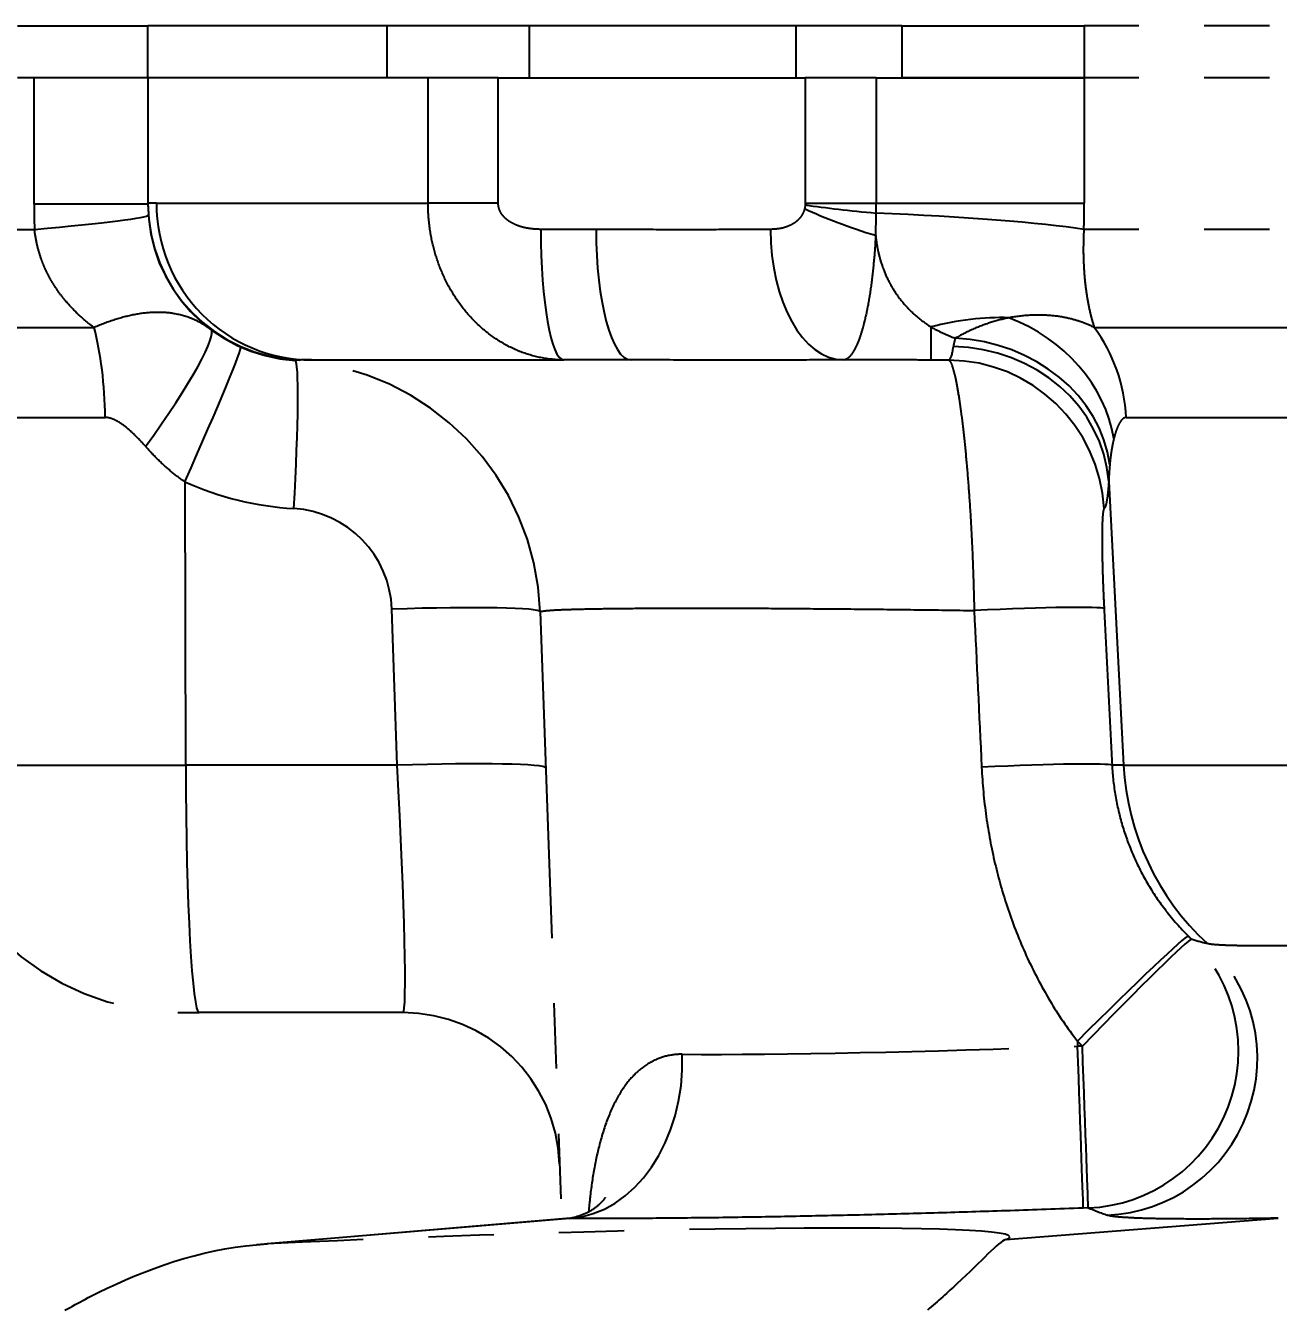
# Model space of a CAD drawing. Header units: inches. Extents: x 0 to 77285, y -118 to 40065.
# Drawn here: x 69320.88 to 69344.86, y 25520.23 to 25544.83 of the extents above; entities that cross this region are included whole.
import ezdxf

# ---------------------------------------------------------------- set-up
doc = ezdxf.new("R2010")
doc.units = ezdxf.units.IN
doc.header["$LTSCALE"] = 5
doc.header["$MEASUREMENT"] = 0
doc.linetypes.add('PHANTOM', pattern=[2.5, 1.25, -0.25, 0.25, -0.25, 0.25, -0.25])
doc.layers.add('66', color=6, linetype='PHANTOM')
doc.styles.add('SCI', font='')
doc.styles.get('SCI').set_extended_font_data('Gulim')
doc.dimstyles.new('SCH', dxfattribs={"dimtxt": 2.5, "dimasz": 2, "dimexe": 1.25, "dimexo": 0.625, "dimtad": 1, "dimdec": 8, "dimtxsty": 'SCI', "dimcen": 2.5, "dimclrd": 4, "dimclre": 4, "dimclrt": 7, "dimadec": 8, "dimazin": 2, "dimtfac": 1, "dimtdec": 8, "dimtmove": 0, "dimatfit": 3, "dimfxl": 1, "dimarcsym": 0})

# ---------------------------------------------------------------- blocks, each defined once
blk = doc.blocks.new('A$C70e98cdd')
for p, q in [((-148.499, 135.1), (-145.999, 135.1)), ((-141.419, 135.1), (-145.999, 135.1)), ((-145.999, 134.1), (-145.999, 135.1)), ((-138.697, 135.1), (-141.419, 135.1)), ((-141.419, 134.1), (-141.419, 135.1)), ((-133.595, 135.1), (-138.697, 135.1)), ((-138.697, 134.1), (-138.697, 135.1)), ((-131.569, 135.1), (-133.595, 135.1)), ((-133.595, 135.1), (-133.595, 134.1)), ((-131.569, 135.1), (-128.078, 135.1)), ((-131.569, 135.1), (-131.569, 134.1)), ((-117.032, 135.1), (-128.078, 135.1)), ((-128.078, 135.1), (-128.078, 134.1)), ((-145.999, 134.1), (-148.499, 134.1)), ((-148.18, 131.685), (-148.18, 134.1)), ((-140.638, 134.1), (-145.999, 134.1)), ((-145.999, 134.1), (-145.999, 131.695)), ((-141.419, 134.1), (-145.999, 134.1)), ((-139.294, 134.1), (-140.638, 134.1)), ((-140.638, 131.7), (-140.638, 134.1)), ((-139.294, 134.1), (-133.417, 134.1)), ((-139.294, 131.7), (-139.294, 134.1)), ((-132.058, 134.1), (-133.417, 134.1)), ((-133.417, 134.1), (-133.417, 131.699)), ((-132.058, 134.1), (-128.078, 134.1)), ((-132.058, 134.1), (-132.058, 131.699)), ((-128.078, 134.1), (-131.569, 134.1)), ((-117.032, 134.1), (-128.078, 134.1)), ((-128.078, 134.1), (-128.078, 131.699)), ((-117.032, 134.1), (-128.078, 134.1)), ((-145.999, 131.685), (-148.18, 131.685)), ((-145.999, 131.695), (-145.999, 131.685)), ((-145.837, 131.7), (-140.638, 131.7)), ((-139.294, 131.7), (-140.638, 131.7)), ((-133.417, 131.699), (-132.058, 131.699)), ((-132.058, 131.699), (-128.078, 131.699)), ((-151.999, 131.2), (-148.17, 131.2)), ((-137.421, 131.2), (-138.478, 131.2)), ((-117.032, 131.2), (-128.083, 131.2)), ((-151.337, 129.32), (-147.028, 129.32)), ((-131.012, 129.33), (-131.016, 128.697)), ((-127.885, 129.32), (-116.978, 129.32)), ((-142.87, 128.7), (-138.039, 128.7)), ((-136.752, 128.7), (-138.039, 128.7)), ((-150.679, 127.597), (-146.817, 127.597)), ((-127.274, 127.597), (-117.499, 127.597)), ((-145.292, 126.365), (-145.278, 120.938)), ((-127.607, 126.373), (-127.322, 120.938)), ((-141.226, 120.938), (-141.331, 123.927)), ((-138.489, 123.875), (-138.083, 112.25)), ((-150.33, 120.938), (-145.278, 120.938)), ((-141.226, 120.938), (-145.278, 120.938)), ((-127.322, 120.938), (-127.544, 120.938)), ((-127.322, 120.938), (-117.641, 120.938)), ((-145.337, 116.2), (-145.016, 116.2)), ((-141.118, 116.2), (-145.016, 116.2)), ((-128.208, 115.656), (-128.205, 115.557)), ((-128.112, 115.561), (-128.205, 115.557)), ((-128.001, 112.46), (-128.094, 112.457)), ((-137.985, 112.259), (-143.92, 111.757)), ((-137.929, 112.26), (-143.718, 111.77)), ((-129.577, 111.856), (-124.362, 112.264))]:
    blk.add_line(p, q)
for centre, radius, start, end in [((-142.999, 131.685), 3, 180, 266.5041), ((-143.486, 123.7), 5, 2, 86.5041), ((-145.337, 121.2), 5, 183, 270), ((-141.118, 113.2), 3, 2, 90)]:
    blk.add_arc(centre, radius, start, end)
for centre, major_axis, ratio, start_param, end_param in [((-139.449, 131.685), (0, 9.795), 0.891406, 1.570825, 1.62037), ((-142.999, 131.695), (-3, 0), 0.999983, 0, 1.537085), ((-142.87, 131.7), (0, -3), 0.989252, 4.712369, 6.283166), ((-131.879, 131.667), (-2.49, 0.22), 0.068696, 0.910596, 1.503186), ((-133.368, 131.699), (0, -2.393), 0.547253, 1.492362, 1.570775), ((-133.712, 131.699), (0, -11.393), 0.494591, 1.527005, 1.570807), ((-149.982, 131.2), (3.99, 0.277), 0.035194, 5.181312, 6.283185), ((-131.893, 131.597), (-2.397, 0.71), 0.216187, 0.940517, 1.561224), ((-132.429, 131.2), (4.997, -0.186), 0.065129, 0.518389, 1.499766), ((-138.039, 131.2), (0, -2.5), 0.175699, 4.712389, 6.283185), ((-136.752, 131.2), (0, -2.5), 0.267575, 4.712389, 6.283185), ((-132.688, 131.2), (0.001, -2.5), 0.55787, 4.712151, 6.281845), ((-131.035, 125.388), (4.099, 2.864), 0.723025, 0.766071, 1.098055), ((-130.428, 127.035), (2.779, -1.13), 0.877731, 0.492234, 1.599726), ((-147.776, 127.44), (0, -3), 0.320132, 1.623156, 2.247974), ((-146.597, 126.884), (1.799, 2.401), 0.11772, 4.865599, 6.283181), ((-130.057, 127.44), (0, -3), 0.928792, 1.623204, 2.248025), ((-145.449, 126.208), (1.225, 2.738), 0.026393, 4.781563, 6.283185), ((-131.01, 131.664), (0.333, -2.97), 0.103907, 0.02856, 0.410757), ((-130.599, 126.216), (2.994, -0.194), 0.912518, 0.128124, 1.624252), ((-130.561, 126.537), (2.964, -0.466), 0.856764, 0.242194, 1.699396), ((-143.364, 125.696), (0.183, 2.994), 0.049051, 4.767843, 6.283185), ((-137.242, 127.444), (-2.122, -2.121), 0.000074, 4.079641, 4.07965), ((-128.403, 128.149), (-40.796, 0.184), 0.013177, 4.768033, 4.776553), ((-130.687, 125.698), (1.878, -2.339), 0.997927, 0.947771, 2.458102), ((-142.853, 131.79), (5.851, -1.206), 0.995497, 4.493918, 4.855268), ((-143.33, 123.857), (-1.318, -1.505), 0.999828, 2.325301, 3.799948), ((-141.488, 123.77), (2.998, 0.105), 0.050554, 0, 1.516711), ((-130.688, 123.781), (2.996, 0.152), 0.032148, 0.052315, 1.399683), ((-145.016, 121.2), (0, -5), 0.052336, 4.764749, 6.283185), ((-141.383, 120.781), (2.998, 0.105), 0.050554, 0, 1.516711), ((-141.398, 121.2), (-0.28, 5), 0.031304, 3.139842, 4.658279), ((-130.536, 120.781), (2.996, 0.152), 0.032209, 0.052315, 1.403396), ((-122.336, 121.2), (0, 5), 0.99863, 1.623156, 2.39694), ((-128.208, 115.551), (2.125, 2.118), 0.024725, 0.037078, 1.546156), ((-128.112, 115.456), (2.089, 2.154), 0.024304, 0.036447, 1.545741), ((-128.112, 115.456), (-1.083, -2.798), 0.995642, 0.408069, 2.740279), ((3755.356, 369.735), (-3892.097, -245.497), 0.025765, 0.07261, 0.073666), ((-127.75, 115.317), (1.063, 2.805), 0.995493, 3.542466, 5.899863), ((-138.04, 115.255), (-0.018, -3), 0.757351, 0.056702, 1.624492), ((-128.206, 115.934), (-9.993, -0.377), 0.037646, 0.71073, 1.569483), ((-128.205, 115.453), (0.111, -2.998), 0.001292, 0.037016, 1.605679), ((-128.112, 115.456), (0.111, -2.998), 0.001292, 0.037015, 1.605681), ((2232.869, 207.909), (-2369.855, -88.26), 0.037023, 0.085738, 0.087475), ((-140.499, 111.5), (-11, -0.408), 0.037007, 3.020601, 5.008052)]:
    blk.add_ellipse(centre, major_axis=major_axis, ratio=ratio, start_param=start_param, end_param=end_param)
for points, knots in [([(-145.837, 131.7), (-145.872, 131.7), (-145.901, 131.7), (-145.924, 131.7), (-145.948, 131.699), (-145.966, 131.699), (-145.978, 131.698), (-145.991, 131.698), (-145.999, 131.697), (-145.999, 131.695)], [0.0000002, 0.0000002, 0.0000002, 0.0000002, 0.3333333, 0.3333333, 0.3333333, 0.6666667, 0.6666667, 0.6666667, 1, 1, 1, 1]), ([(-139.223, 131.486), (-139.238, 131.508), (-139.251, 131.53), (-139.261, 131.552), (-139.271, 131.574), (-139.279, 131.597), (-139.284, 131.621), (-139.29, 131.645), (-139.294, 131.672), (-139.294, 131.7)], [0.7, 0.7, 0.7, 0.7, 0.8, 0.8, 0.8, 0.9, 0.9, 0.9, 1, 1, 1, 1]), ([(-133.418, 131.667), (-133.419, 131.659), (-133.42, 131.644), (-133.424, 131.62), (-133.428, 131.605), (-133.429, 131.597)], [0.0000875, 0.0000875, 0.0000875, 0.0000875, 0.3333333, 0.6666667, 0.9998957, 0.9998957, 0.9998957, 0.9998957]), ([(-139.089, 131.357), (-139.118, 131.376), (-139.143, 131.397), (-139.165, 131.419), (-139.187, 131.441), (-139.207, 131.464), (-139.223, 131.486)], [0.5, 0.5, 0.5, 0.5, 0.6, 0.6, 0.6, 0.7, 0.7, 0.7, 0.7]), ([(-133.429, 131.597), (-133.436, 131.569), (-133.445, 131.543), (-133.457, 131.518), (-133.469, 131.492), (-133.483, 131.467), (-133.5, 131.443)], [0, 0, 0, 0, 0.125, 0.125, 0.125, 0.25, 0.25, 0.25, 0.25]), ([(-138.766, 131.227), (-138.809, 131.236), (-138.851, 131.247), (-138.889, 131.26), (-138.928, 131.273), (-138.964, 131.287), (-138.997, 131.304)], [0.2, 0.2, 0.2, 0.2, 0.3, 0.3, 0.3, 0.4, 0.4, 0.4, 0.4]), ([(-134.833, 131.196), (-135.088, 131.194), (-135.344, 131.192), (-135.621, 131.192), (-135.897, 131.192), (-136.194, 131.193), (-136.496, 131.195)], [0.25, 0.25, 0.25, 0.25, 0.5, 0.5, 0.5, 0.75, 0.75, 0.75, 0.75]), ([(-133.828, 131.231), (-133.865, 131.221), (-133.906, 131.213), (-133.948, 131.208), (-133.991, 131.203), (-134.036, 131.2), (-134.083, 131.2)], [0.75, 0.75, 0.75, 0.75, 0.875, 0.875, 0.875, 1, 1, 1, 1]), ([(-128.083, 131.2), (-128.09, 131.088), (-128.093, 130.977), (-128.094, 130.867), (-128.095, 130.758), (-128.093, 130.65), (-128.088, 130.542)], [0, 0, 0, 0, 0.1666667, 0.1666667, 0.1666667, 0.3333333, 0.3333333, 0.3333333, 0.3333333]), ([(-132.069, 131.085), (-132.077, 130.923), (-132.088, 130.764), (-132.102, 130.61), (-132.116, 130.456), (-132.132, 130.307), (-132.151, 130.165)], [0, 0, 0, 0, 0.125, 0.125, 0.125, 0.25, 0.25, 0.25, 0.25]), ([(-146.238, 129.57), (-146.365, 129.547), (-146.496, 129.514), (-146.628, 129.472), (-146.761, 129.429), (-146.894, 129.379), (-147.028, 129.32)], [0.6666667, 0.6666667, 0.6666667, 0.6666667, 0.8333333, 0.8333333, 0.8333333, 1, 1, 1, 1]), ([(-145.498, 129.585), (-145.619, 129.606), (-145.743, 129.613), (-145.867, 129.61), (-145.99, 129.607), (-146.112, 129.593), (-146.238, 129.57)], [0.3333333, 0.3333333, 0.3333333, 0.3333333, 0.5, 0.5, 0.5, 0.6666667, 0.6666667, 0.6666667, 0.6666667]), ([(-132.293, 129.402), (-132.299, 129.377), (-132.306, 129.353), (-132.312, 129.329), (-132.334, 129.249), (-132.357, 129.176), (-132.381, 129.11)], [0.5, 0.5, 0.5, 0.5, 0.5285943, 0.5285943, 0.5285943, 0.625, 0.625, 0.625, 0.625]), ([(-128.429, 129.507), (-128.532, 129.528), (-128.641, 129.544), (-128.756, 129.552), (-128.871, 129.56), (-128.992, 129.561), (-129.119, 129.554)], [0.4, 0.4, 0.4, 0.4, 0.6, 0.6, 0.6, 0.8, 0.8, 0.8, 0.8]), ([(-143.1, 128.697), (-143.119, 128.696), (-143.151, 128.694), (-143.177, 128.691), (-143.181, 128.691), (-143.181, 128.691)], [0, 0, 0, 0, 0.3333333, 0.6666667, 0.9999998, 0.9999998, 0.9999998, 0.9999998]), ([(-134.609, 128.695), (-134.95, 128.694), (-135.311, 128.695), (-135.67, 128.697), (-136.029, 128.698), (-136.385, 128.7), (-136.752, 128.7)], [0.5, 0.5, 0.5, 0.5, 0.75, 0.75, 0.75, 1, 1, 1, 1]), ([(-132.689, 128.7), (-132.999, 128.7), (-133.314, 128.698), (-133.631, 128.697), (-133.949, 128.696), (-134.269, 128.695), (-134.609, 128.695)], [0.0000004, 0.0000004, 0.0000004, 0.0000004, 0.25, 0.25, 0.25, 0.5, 0.5, 0.5, 0.5]), ([(-130.463, 127.895), (-130.445, 127.775), (-130.427, 127.642), (-130.409, 127.498), (-130.392, 127.354), (-130.375, 127.2), (-130.358, 127.035), (-130.342, 126.87), (-130.326, 126.694), (-130.311, 126.512), (-130.296, 126.33), (-130.282, 126.141), (-130.269, 125.942)], [0.3636364, 0.3636364, 0.3636364, 0.3636364, 0.4545455, 0.4545455, 0.4545455, 0.5454545, 0.5454545, 0.5454545, 0.6363636, 0.6363636, 0.6363636, 0.7272727, 0.7272727, 0.7272727, 0.7272727]), ([(-146.35, 127.352), (-146.397, 127.393), (-146.443, 127.429), (-146.485, 127.46), (-146.528, 127.49), (-146.567, 127.515), (-146.606, 127.535)], [0.3333333, 0.3333333, 0.3333333, 0.3333333, 0.5, 0.5, 0.5, 0.6666667, 0.6666667, 0.6666667, 0.6666667]), ([(-127.322, 127.583), (-127.338, 127.573), (-127.354, 127.558), (-127.37, 127.537), (-127.386, 127.517), (-127.403, 127.49), (-127.419, 127.458)], [0.2, 0.2, 0.2, 0.2, 0.4, 0.4, 0.4, 0.6, 0.6, 0.6, 0.6]), ([(-145.292, 126.365), (-145.379, 126.425), (-145.55, 126.553), (-145.8, 126.778), (-145.963, 126.95), (-146.043, 127.041)], [0.0000025, 0.0000025, 0.0000025, 0.0000025, 0.3333333, 0.6666667, 0.9999997, 0.9999997, 0.9999997, 0.9999997]), ([(-127.708, 125.826), (-127.712, 125.81), (-127.716, 125.789), (-127.719, 125.762), (-127.722, 125.735), (-127.724, 125.702), (-127.727, 125.664), (-127.729, 125.626), (-127.731, 125.583), (-127.732, 125.535), (-127.734, 125.487), (-127.735, 125.434), (-127.735, 125.376)], [0.0909091, 0.0909091, 0.0909091, 0.0909091, 0.1818182, 0.1818182, 0.1818182, 0.2727273, 0.2727273, 0.2727273, 0.3636364, 0.3636364, 0.3636364, 0.4545455, 0.4545455, 0.4545455, 0.4545455]), ([(-130.232, 125.31), (-130.221, 125.089), (-130.211, 124.859), (-130.203, 124.623), (-130.195, 124.387), (-130.188, 124.146), (-130.183, 123.901)], [0.8181818, 0.8181818, 0.8181818, 0.8181818, 0.9090909, 0.9090909, 0.9090909, 1, 1, 1, 1]), ([(-127.733, 124.982), (-127.732, 124.909), (-127.73, 124.834), (-127.728, 124.754), (-127.726, 124.674), (-127.724, 124.589), (-127.721, 124.501)], [0.6363636, 0.6363636, 0.6363636, 0.6363636, 0.7272727, 0.7272727, 0.7272727, 0.8181818, 0.8181818, 0.8181818, 0.8181818]), ([(-138.258, 123.908), (-138.182, 123.913), (-138.086, 123.917), (-137.972, 123.921), (-137.859, 123.925), (-137.727, 123.928), (-137.577, 123.931)], [0.1538462, 0.1538462, 0.1538462, 0.1538462, 0.2307692, 0.2307692, 0.2307692, 0.3076923, 0.3076923, 0.3076923, 0.3076923]), ([(-137.078, 123.939), (-136.895, 123.941), (-136.696, 123.943), (-136.482, 123.944), (-136.268, 123.945), (-136.038, 123.946), (-135.795, 123.947), (-135.552, 123.947), (-135.294, 123.947), (-135.024, 123.946), (-134.754, 123.945), (-134.472, 123.944), (-134.177, 123.943)], [0.3846154, 0.3846154, 0.3846154, 0.3846154, 0.4615385, 0.4615385, 0.4615385, 0.5384615, 0.5384615, 0.5384615, 0.6153846, 0.6153846, 0.6153846, 0.6923077, 0.6923077, 0.6923077, 0.6923077]), ([(-134.177, 123.943), (-133.883, 123.941), (-133.576, 123.939), (-133.262, 123.936), (-132.948, 123.934), (-132.627, 123.931), (-132.295, 123.928)], [0.6923077, 0.6923077, 0.6923077, 0.6923077, 0.7692308, 0.7692308, 0.7692308, 0.8461538, 0.8461538, 0.8461538, 0.8461538]), ([(-132.295, 123.928), (-131.964, 123.924), (-131.622, 123.92), (-131.27, 123.916), (-130.917, 123.912), (-130.554, 123.907), (-130.183, 123.901)], [0.8461538, 0.8461538, 0.8461538, 0.8461538, 0.9230769, 0.9230769, 0.9230769, 1, 1, 1, 1]), ([(-129.953, 119.958), (-129.91, 119.651), (-129.854, 119.353), (-129.785, 119.058), (-129.716, 118.763), (-129.633, 118.472), (-129.534, 118.177)], [0.1666667, 0.1666667, 0.1666667, 0.1666667, 0.3333333, 0.3333333, 0.3333333, 0.5, 0.5, 0.5, 0.5]), ([(-128.208, 115.656), (-128.193, 115.64), (-128.161, 115.608), (-128.128, 115.576), (-128.112, 115.561)], [0, 0, 0, 0, 0.5, 0.9995465, 0.9995465, 0.9995465, 0.9995465]), ([(-136.385, 115.245), (-136.481, 115.19), (-136.575, 115.121), (-136.664, 115.035), (-136.753, 114.949), (-136.838, 114.847), (-136.917, 114.727)], [0.1666667, 0.1666667, 0.1666667, 0.1666667, 0.25, 0.25, 0.25, 0.3333333, 0.3333333, 0.3333333, 0.3333333]), ([(-137.984, 112.259), (-137.846, 112.27), (-137.654, 112.33), (-137.43, 112.468), (-137.364, 112.522), (-137.272, 112.616), (-137.246, 112.654), (-137.239, 112.665), (-137.239, 112.666), (-137.239, 112.666)], [0, 0, 0, 0, 0.1279099, 0.1279099, 0.1956233, 0.1956233, 0.2636713, 0.2636713, 0.2743785, 0.2743785, 0.2743785, 0.2743785]), ([(-135.673, 112.267), (-136.073, 112.262), (-136.47, 112.26), (-136.848, 112.258), (-137.226, 112.257), (-137.586, 112.258), (-137.929, 112.26)], [0.75, 0.75, 0.75, 0.75, 0.875, 0.875, 0.875, 1, 1, 1, 1]), ([(-133.293, 112.305), (-133.692, 112.296), (-134.079, 112.289), (-134.475, 112.283), (-134.87, 112.276), (-135.273, 112.271), (-135.673, 112.267)], [0.5, 0.5, 0.5, 0.5, 0.625, 0.625, 0.625, 0.75, 0.75, 0.75, 0.75]), ([(-129.492, 112.408), (-129.939, 112.393), (-130.364, 112.38), (-130.791, 112.367), (-131.217, 112.355), (-131.644, 112.343), (-132.063, 112.333), (-132.483, 112.322), (-132.894, 112.313), (-133.293, 112.305)], [0.125, 0.125, 0.125, 0.125, 0.25, 0.25, 0.25, 0.375, 0.375, 0.375, 0.5, 0.5, 0.5, 0.5]), ([(-126.342, 112.25), (-126.522, 112.252), (-126.686, 112.254), (-126.834, 112.258), (-126.981, 112.262), (-127.112, 112.267), (-127.223, 112.273)], [0.4285714, 0.4285714, 0.4285714, 0.4285714, 0.5714286, 0.5714286, 0.5714286, 0.7142857, 0.7142857, 0.7142857, 0.7142857]), ([(-147.588, 110.5), (-147.331, 110.647), (-147.061, 110.789), (-145.853, 111.363), (-144.81, 111.718), (-143.718, 111.77)], [-1.8697048, -1.8697048, -1.8697048, -1.8697048, -1.7662637, -1.7662637, -1.4234965, -1.4234965, -1.4234965, -1.4234965]), ([(-129.577, 111.856), (-129.578, 111.856), (-129.578, 111.856), (-129.716, 111.806), (-130.037, 111.45), (-130.686, 110.847), (-130.876, 110.677), (-131.08, 110.5)], [-0.6909989, -0.6909989, -0.6909989, -0.6909989, -0.6900466, -0.6900466, -0.3450233, -0.3450233, -0.2222562, -0.2222562, -0.2222562, -0.2222562])]:
    blk.add_open_spline(points, degree=3, knots=knots)
for points in [[(-140.605, 131.225), (-140.626, 131.372), (-140.638, 131.532), (-140.638, 131.7)], [(-133.417, 131.688), (-133.417, 131.685), (-133.418, 131.681), (-133.418, 131.678)], [(-133.418, 131.678), (-133.418, 131.674), (-133.418, 131.671), (-133.418, 131.667)], [(-133.417, 131.699), (-133.417, 131.695), (-133.417, 131.692), (-133.417, 131.688)], [(-133.559, 131.376), (-133.581, 131.354), (-133.606, 131.335), (-133.633, 131.317)], [(-133.5, 131.443), (-133.517, 131.42), (-133.537, 131.397), (-133.559, 131.376)], [(-132.067, 131.369), (-132.068, 131.322), (-132.069, 131.274), (-132.07, 131.227)], [(-132.062, 131.511), (-132.065, 131.464), (-132.066, 131.416), (-132.067, 131.369)], [(-148.124, 130.92), (-148.145, 131.013), (-148.16, 131.107), (-148.17, 131.2)], [(-140.522, 130.813), (-140.557, 130.946), (-140.585, 131.079), (-140.605, 131.225)], [(-138.997, 131.304), (-139.031, 131.32), (-139.061, 131.338), (-139.089, 131.357)], [(-138.63, 131.207), (-138.678, 131.212), (-138.723, 131.219), (-138.766, 131.227)], [(-138.478, 131.2), (-138.532, 131.2), (-138.583, 131.203), (-138.63, 131.207)], [(-136.496, 131.195), (-136.798, 131.197), (-137.105, 131.2), (-137.421, 131.2)], [(-134.083, 131.2), (-134.326, 131.2), (-134.578, 131.198), (-134.833, 131.196)], [(-133.723, 131.268), (-133.755, 131.254), (-133.79, 131.241), (-133.828, 131.231)], [(-133.633, 131.317), (-133.661, 131.298), (-133.69, 131.282), (-133.723, 131.268)], [(-132.07, 131.227), (-132.07, 131.208), (-132.07, 131.19), (-132.07, 131.171)], [(-132.07, 131.171), (-132.07, 131.143), (-132.07, 131.114), (-132.069, 131.085)], [(-148.112, 130.869), (-148.116, 130.886), (-148.12, 130.903), (-148.124, 130.92)], [(-132.069, 131.085), (-132.062, 131.003), (-132.051, 130.92), (-132.035, 130.838)], [(-148.044, 130.643), (-148.07, 130.717), (-148.093, 130.793), (-148.112, 130.869)], [(-148.006, 130.541), (-148.019, 130.575), (-148.032, 130.609), (-148.044, 130.643)], [(-140.387, 130.416), (-140.442, 130.55), (-140.486, 130.681), (-140.522, 130.813)], [(-132.035, 130.838), (-132.03, 130.814), (-132.026, 130.791), (-132.02, 130.767)], [(-132.02, 130.767), (-132.001, 130.681), (-131.977, 130.594), (-131.947, 130.509)], [(-147.929, 130.37), (-147.957, 130.427), (-147.983, 130.484), (-148.006, 130.541)], [(-140.187, 130.014), (-140.264, 130.144), (-140.332, 130.282), (-140.387, 130.416)], [(-131.947, 130.509), (-131.941, 130.49), (-131.934, 130.471), (-131.928, 130.453)], [(-131.928, 130.453), (-131.894, 130.363), (-131.854, 130.274), (-131.808, 130.187)], [(-128.088, 130.542), (-128.087, 130.537), (-128.087, 130.531), (-128.087, 130.526)], [(-128.087, 130.526), (-128.082, 130.424), (-128.075, 130.321), (-128.065, 130.22)], [(-147.85, 130.221), (-147.879, 130.271), (-147.905, 130.32), (-147.929, 130.37)], [(-147.777, 130.102), (-147.803, 130.142), (-147.827, 130.181), (-147.85, 130.221)], [(-132.151, 130.165), (-132.17, 130.022), (-132.191, 129.885), (-132.215, 129.757)], [(-131.808, 130.187), (-131.801, 130.174), (-131.794, 130.16), (-131.787, 130.147)], [(-131.787, 130.147), (-131.736, 130.056), (-131.678, 129.966), (-131.612, 129.879)], [(-128.065, 130.22), (-128.064, 130.212), (-128.063, 130.205), (-128.062, 130.197)], [(-128.062, 130.197), (-128.052, 130.098), (-128.039, 130.001), (-128.024, 129.906)], [(-147.638, 129.906), (-147.689, 129.971), (-147.735, 130.036), (-147.777, 130.102)], [(-147.581, 129.835), (-147.601, 129.859), (-147.62, 129.883), (-147.638, 129.906)], [(-139.929, 129.642), (-140.024, 129.758), (-140.11, 129.883), (-140.187, 130.014)], [(-128.024, 129.906), (-128.022, 129.896), (-128.02, 129.886), (-128.019, 129.876)], [(-147.355, 129.594), (-147.438, 129.673), (-147.513, 129.754), (-147.581, 129.835)], [(-139.621, 129.321), (-139.731, 129.419), (-139.834, 129.527), (-139.929, 129.642)], [(-132.215, 129.757), (-132.239, 129.629), (-132.265, 129.51), (-132.293, 129.402)], [(-131.612, 129.879), (-131.605, 129.871), (-131.599, 129.862), (-131.592, 129.854)], [(-131.592, 129.854), (-131.521, 129.763), (-131.44, 129.675), (-131.349, 129.591)], [(-128.019, 129.876), (-128.003, 129.783), (-127.985, 129.693), (-127.964, 129.604)], [(-147.332, 129.572), (-147.34, 129.579), (-147.348, 129.587), (-147.355, 129.594)], [(-147.028, 129.32), (-147.139, 129.401), (-147.24, 129.486), (-147.332, 129.572)], [(-145.141, 129.482), (-145.258, 129.531), (-145.376, 129.565), (-145.498, 129.585)], [(-144.798, 129.285), (-144.91, 129.368), (-145.024, 129.433), (-145.141, 129.482)], [(-131.349, 129.591), (-131.345, 129.587), (-131.341, 129.583), (-131.336, 129.579)], [(-131.336, 129.579), (-131.24, 129.491), (-131.132, 129.408), (-131.012, 129.33)], [(-129.871, 129.415), (-129.988, 129.378), (-130.102, 129.334), (-130.215, 129.284)], [(-129.517, 129.506), (-129.636, 129.482), (-129.755, 129.452), (-129.871, 129.415)], [(-129.119, 129.554), (-129.247, 129.547), (-129.38, 129.532), (-129.517, 129.506)], [(-128.162, 129.436), (-128.246, 129.464), (-128.335, 129.488), (-128.429, 129.507)], [(-128.139, 129.428), (-128.147, 129.431), (-128.155, 129.433), (-128.162, 129.436)], [(-127.885, 129.32), (-127.964, 129.36), (-128.049, 129.397), (-128.139, 129.428)], [(-127.964, 129.604), (-127.961, 129.592), (-127.959, 129.58), (-127.956, 129.568)], [(-127.956, 129.568), (-127.935, 129.483), (-127.911, 129.4), (-127.885, 129.32)], [(-139.271, 129.059), (-139.394, 129.136), (-139.511, 129.224), (-139.621, 129.321)], [(-131.012, 129.33), (-130.932, 129.287), (-130.853, 129.248), (-130.775, 129.212)], [(-130.775, 129.212), (-130.697, 129.177), (-130.62, 129.144), (-130.545, 129.115)], [(-130.215, 129.284), (-130.327, 129.234), (-130.438, 129.177), (-130.545, 129.115)], [(-138.885, 128.864), (-139.018, 128.917), (-139.148, 128.983), (-139.271, 129.059)], [(-132.381, 129.11), (-132.412, 129.024), (-132.445, 128.949), (-132.479, 128.888)], [(-130.574, 129.003), (-130.578, 128.986), (-130.58, 128.97), (-130.582, 128.954)], [(-130.562, 129.057), (-130.567, 129.038), (-130.571, 129.02), (-130.574, 129.003)], [(-130.545, 129.115), (-130.552, 129.095), (-130.557, 129.075), (-130.562, 129.057)], [(-142.87, 128.7), (-142.907, 128.7), (-142.974, 128.7), (-143.048, 128.699), (-143.086, 128.698), (-143.1, 128.697)], [(-138.476, 128.743), (-138.618, 128.771), (-138.753, 128.811), (-138.885, 128.864)], [(-138.039, 128.7), (-138.188, 128.7), (-138.335, 128.715), (-138.476, 128.743)], [(-132.582, 128.749), (-132.617, 128.717), (-132.653, 128.7), (-132.689, 128.7)], [(-131.016, 128.697), (-131.197, 128.698), (-131.563, 128.699), (-132.093, 128.7), (-132.487, 128.7), (-132.689, 128.7)], [(-132.479, 128.888), (-132.512, 128.828), (-132.547, 128.78), (-132.582, 128.749)], [(-130.669, 128.696), (-130.653, 128.686), (-130.637, 128.661), (-130.62, 128.622)], [(-130.62, 128.622), (-130.604, 128.582), (-130.587, 128.53), (-130.57, 128.462)], [(-130.57, 128.462), (-130.552, 128.395), (-130.535, 128.313), (-130.517, 128.218)], [(-130.517, 128.218), (-130.499, 128.123), (-130.481, 128.016), (-130.463, 127.895)], [(-146.717, 127.582), (-146.753, 127.592), (-146.786, 127.597), (-146.817, 127.597)], [(-146.606, 127.535), (-146.644, 127.556), (-146.682, 127.571), (-146.717, 127.582)], [(-127.419, 127.458), (-127.435, 127.425), (-127.451, 127.387), (-127.466, 127.343)], [(-127.274, 127.597), (-127.29, 127.597), (-127.306, 127.593), (-127.322, 127.583)], [(-146.203, 127.213), (-146.254, 127.265), (-146.303, 127.311), (-146.35, 127.352)], [(-146.043, 127.041), (-146.098, 127.104), (-146.151, 127.161), (-146.203, 127.213)], [(-127.51, 127.192), (-127.522, 127.143), (-127.533, 127.091), (-127.543, 127.037)], [(-127.466, 127.343), (-127.481, 127.299), (-127.496, 127.248), (-127.51, 127.192)], [(-127.543, 127.037), (-127.553, 126.983), (-127.562, 126.928), (-127.569, 126.87)], [(-127.588, 126.694), (-127.591, 126.654), (-127.597, 126.576), (-127.604, 126.469), (-127.606, 126.404), (-127.607, 126.373)], [(-127.569, 126.87), (-127.577, 126.813), (-127.583, 126.754), (-127.588, 126.694)], [(-127.607, 126.373), (-127.611, 126.31), (-127.62, 126.197), (-127.635, 126.066), (-127.651, 125.966), (-127.67, 125.892), (-127.686, 125.863), (-127.695, 125.855)], [(-130.269, 125.942), (-130.256, 125.742), (-130.243, 125.531), (-130.232, 125.31)], [(-127.695, 125.855), (-127.7, 125.852), (-127.704, 125.841), (-127.708, 125.826)], [(-127.735, 125.376), (-127.736, 125.319), (-127.736, 125.257), (-127.736, 125.191)], [(-127.736, 125.191), (-127.735, 125.125), (-127.734, 125.055), (-127.733, 124.982)], [(-127.721, 124.501), (-127.718, 124.413), (-127.714, 124.32), (-127.71, 124.226)], [(-127.71, 124.226), (-127.706, 124.132), (-127.701, 124.036), (-127.696, 123.938)], [(-138.489, 123.875), (-138.49, 123.881), (-138.469, 123.887), (-138.43, 123.892)], [(-138.43, 123.892), (-138.391, 123.898), (-138.334, 123.903), (-138.258, 123.908)], [(-137.577, 123.931), (-137.428, 123.934), (-137.261, 123.937), (-137.078, 123.939)], [(-130.183, 123.901), (-130.136, 122.902), (-130.089, 121.902), (-130.041, 120.902)], [(-127.696, 123.938), (-127.679, 123.604), (-127.646, 122.938), (-127.595, 121.938), (-127.561, 121.272), (-127.544, 120.938)], [(-130.041, 120.902), (-130.026, 120.58), (-129.996, 120.264), (-129.953, 119.958)], [(-127.544, 120.938), (-127.534, 120.738), (-127.512, 120.54), (-127.479, 120.349)], [(-127.479, 120.349), (-127.446, 120.157), (-127.402, 119.971), (-127.348, 119.787)], [(-127.348, 119.787), (-127.294, 119.603), (-127.228, 119.421), (-127.149, 119.238)], [(-127.149, 119.238), (-127.07, 119.054), (-126.978, 118.868), (-126.871, 118.686)], [(-126.871, 118.686), (-126.764, 118.503), (-126.643, 118.323), (-126.512, 118.153)], [(-129.534, 118.177), (-129.435, 117.882), (-129.318, 117.584), (-129.185, 117.291)], [(-126.512, 118.153), (-126.381, 117.983), (-126.239, 117.822), (-126.087, 117.669)], [(-126.087, 117.669), (-126.077, 117.659), (-126.057, 117.64), (-126.037, 117.62), (-126.027, 117.61)], [(-125.627, 117.506), (-125.672, 117.512), (-125.703, 117.517), (-125.72, 117.523)], [(-125.452, 117.493), (-125.523, 117.497), (-125.582, 117.501), (-125.627, 117.506)], [(-125.2, 117.484), (-125.296, 117.486), (-125.38, 117.489), (-125.452, 117.493)], [(-125.195, 117.484), (-125.197, 117.484), (-125.198, 117.484), (-125.2, 117.484)], [(-124.882, 117.479), (-124.996, 117.48), (-125.101, 117.481), (-125.195, 117.484)], [(-124.873, 117.479), (-124.876, 117.479), (-124.879, 117.479), (-124.882, 117.479)], [(-124.504, 117.478), (-124.636, 117.477), (-124.759, 117.478), (-124.873, 117.479)], [(-124.491, 117.478), (-124.496, 117.478), (-124.5, 117.478), (-124.504, 117.478)], [(-124.074, 117.481), (-124.221, 117.479), (-124.36, 117.478), (-124.491, 117.478)], [(-129.185, 117.291), (-129.051, 116.997), (-128.9, 116.709), (-128.737, 116.435)], [(-128.737, 116.435), (-128.574, 116.161), (-128.398, 115.902), (-128.208, 115.656)], [(-135.77, 115.403), (-135.881, 115.404), (-135.988, 115.39), (-136.09, 115.364)], [(-136.09, 115.364), (-136.192, 115.338), (-136.29, 115.299), (-136.385, 115.245)], [(-136.917, 114.727), (-136.997, 114.608), (-137.07, 114.472), (-137.136, 114.322)], [(-137.136, 114.322), (-137.202, 114.172), (-137.261, 114.008), (-137.311, 113.836)], [(-137.311, 113.836), (-137.362, 113.664), (-137.404, 113.485), (-137.439, 113.305)], [(-137.439, 113.305), (-137.474, 113.125), (-137.502, 112.944), (-137.525, 112.762)], [(-137.525, 112.762), (-137.54, 112.637), (-137.553, 112.513), (-137.564, 112.387)], [(-128.094, 112.457), (-128.577, 112.439), (-129.045, 112.423), (-129.492, 112.408)], [(-137.929, 112.26), (-137.948, 112.26), (-137.967, 112.26), (-137.984, 112.259)], [(-127.495, 112.294), (-127.565, 112.302), (-127.613, 112.312), (-127.639, 112.322)], [(-127.223, 112.273), (-127.334, 112.279), (-127.426, 112.286), (-127.495, 112.294)], [(-125.758, 112.248), (-125.967, 112.248), (-126.162, 112.248), (-126.342, 112.25)], [(-125.094, 112.253), (-125.327, 112.25), (-125.55, 112.249), (-125.758, 112.248)], [(-124.362, 112.264), (-124.617, 112.259), (-124.861, 112.256), (-125.094, 112.253)]]:
    blk.add_open_spline(points, degree=3)
blk = doc.blocks.new('A$Cb4de0983')
at = {"layer": '66'}
blk.add_blockref('A$C70e98cdd', (0, 22.5), dxfattribs=at)
blk = doc.blocks.new('*D845')
at = {"color": 4, "lineweight": -2, "transparency": 16777216}
for p, q in [((69285.723, 25381.355), (69285.723, 25597.983)), ((69652.723, 25381.355), (69652.723, 25597.983)), ((69295.723, 25591.733), (69642.723, 25591.733))]:
    blk.add_line(p, q, dxfattribs=at)
at = {"color": 4, "transparency": 16777216}
for points in [[(69295.723, 25593.399), (69295.723, 25590.066), (69285.723, 25591.733)], [(69642.723, 25593.399), (69642.723, 25590.066), (69652.723, 25591.733)]]:
    blk.add_solid(points, dxfattribs=at)
at = {"layer": 'Defpoints', "color": 0, "transparency": 16777216}
for p in [(69652.723, 25591.733), (69285.723, 25378.23, -2129.449), (69652.723, 25378.23, -2129.449)]:
    blk.add_point(p, dxfattribs=at)
at = {"color": 7, "transparency": 16777216, "insert": (69469.223, 25601.274), "char_height": 12.5, "attachment_point": 5, "style": 'SCI'}
blk.add_mtext('367', dxfattribs=at)

msp = doc.modelspace()

# ---------------------------------------------------------------- block references
msp.add_blockref('A$Cb4de0983', (69469.22286911, 25387.23021317, -2129.44904594))

# ---------------------------------------------------------------- dimensions: what is measured, and where the dimension line sits
dim = msp.add_linear_dim(base=(69652.7228691058, 25591.7326379582), p1=(69285.7228691058, 25378.2302131725, -2129.4490459262), p2=(69652.7228691058, 25378.2302131725, -2129.4490459262), dimstyle='SCH', override={"dimscale": 5})
dim.commit()
dim.dimension.update_dxf_attribs({"geometry": '*D845', "text_midpoint": (69469.2228691058, 25601.2740826986)})

doc.saveas('drawing.dxf')
